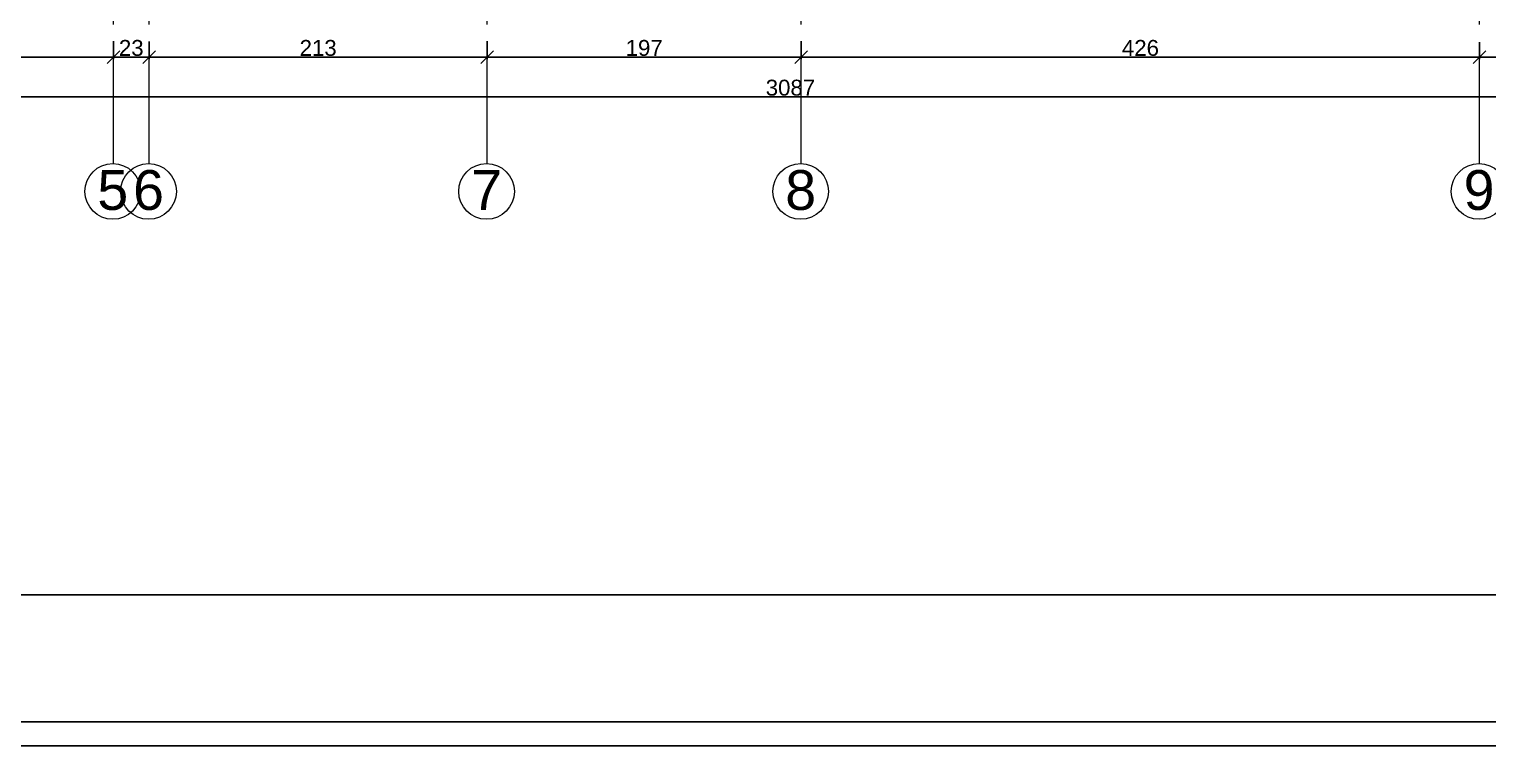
# Model space of a CAD drawing. Header units: centimetres. Extents: x 14449 to 53524, y -19051 to -10746.
# Drawn here: x 37747 to 38664, y -12946 to -12496 of the extents above; entities that cross this region are included whole.
import ezdxf

# ---------------------------------------------------------------- set-up
doc = ezdxf.new("R2010")
doc.units = ezdxf.units.CM
doc.linetypes.add('CENTER2', pattern=[112.5, 75, -12.5, 12.5, -12.5])
for name, color, linetype, lineweight in [('P-AKS', 255, 'Continuous', 5), ('P-ÖLÇÜ DIŞ', 245, 'Continuous', 9), ('rtm-sıva', 252, 'Continuous', 15)]:
    doc.layers.add(name, color=color, linetype=linetype, lineweight=lineweight)
doc.styles.add('arial_1_18', font='arial.ttf', dxfattribs={"height": 0.2})
doc.styles.get("Standard").update_dxf_attribs({"font": 'arial.ttf'})
doc.dimstyles.new('DIŞ ÖLÇÜ', dxfattribs={"dimtxt": 10, "dimasz": 8, "dimexe": 1.25, "dimexo": 0.625, "dimtad": 1, "dimdec": 0, "dimtxsty": 'Standard', "dimblk": 'OBLIQUE', "dimcen": 2.5, "dimse1": 1, "dimse2": 1, "dimclrd": 256, "dimclrt": 256, "dimadec": 0, "dimazin": 0, "dimtfac": 1, "dimtdec": 0, "dimtmove": 0, "dimatfit": 3, "dimldrblk": 'OBLIQUE', "dimfxl": 1, "dimarcsym": 0})

# ---------------------------------------------------------------- blocks, each defined once
blk = doc.blocks.new('YTUJ7U')
at = {"layer": 'P-AKS', "linetype": 'CENTER2'}
for points in [[(27148.12, -9962.63), (27148.12, -8554.55)], [(27170.62, -9962.63), (27170.62, -8554.55)], [(27383.12, -9962.63), (27383.12, -8554.55)], [(27580.62, -9962.63), (27580.62, -8554.55)], [(28007.12, -9962.63), (28007.12, -8554.55)]]:
    blk.add_lwpolyline(points, dxfattribs=at)
at = {"layer": 'P-AKS', "linetype": 'Continuous'}
for centre in [(27147.75, -9980.09), (27170.25, -9980.09), (27382.75, -9980.09), (27580.25, -9980.09), (28006.75, -9980.09)]:
    blk.add_circle(centre, 17.5, dxfattribs=at)
at = {"layer": 'P-AKS', "linetype": 'Continuous', "style": 'arial_1_18'}
for s, p in [('5', (27138.04, -9991.71)), ('6', (27160.54, -9991.71)), ('7', (27373.04, -9991.71)), ('8', (27570.54, -9991.71)), ('9', (27997.04, -9991.71))]:
    blk.add_text(s, height=25, dxfattribs=at).set_placement(p)
blk = doc.blocks.new('_Oblique')
at = {"color": 0, "linetype": 'ByBlock', "lineweight": -2}
blk.add_line((-0.5, -0.5), (0.5, 0.5), dxfattribs=at)
blk = doc.blocks.new('*D4261')
at = {"layer": 'Defpoints', "color": 0, "transparency": 16777216}
for p in [(36682.08, -12526.03), (39768.74, -12526.03), (39768.74, -12538.2)]:
    blk.add_point(p, dxfattribs=at)
at = {"layer": 'P-ÖLÇÜ DIŞ', "color": 0, "lineweight": -2, "transparency": 16777216}
for p, q in [((36682.08, -12528.2), (36682.08, -12539.45)), ((39768.74, -12528.2), (39768.74, -12539.45))]:
    blk.add_line(p, q, dxfattribs=at)
at = {"layer": 'P-ÖLÇÜ DIŞ', "lineweight": -2, "transparency": 16777216}
blk.add_line((36682.08, -12538.2), (39768.74, -12538.2), dxfattribs=at)
at = {"layer": 'P-ÖLÇÜ DIŞ', "lineweight": -2, "transparency": 16777216, "xscale": 8, "yscale": 8, "zscale": 8, "rotation": 180}
blk.add_blockref('_Oblique', (36682.08, -12538.2), dxfattribs=at)
at = {"layer": 'P-ÖLÇÜ DIŞ', "lineweight": -2, "transparency": 16777216, "xscale": 8, "yscale": 8, "zscale": 8}
blk.add_blockref('_Oblique', (39768.74, -12538.2), dxfattribs=at)
at = {"layer": 'P-ÖLÇÜ DIŞ', "transparency": 16777216, "insert": (38225.41, -12532.47), "char_height": 10, "attachment_point": 5}
blk.add_mtext('3087', dxfattribs=at)
blk = doc.blocks.new('*D4264')
at = {"layer": 'Defpoints', "color": 0, "transparency": 16777216}
for p in [(37467.22, -12499.04), (37799.72, -12502.04), (37799.72, -12513.2)]:
    blk.add_point(p, dxfattribs=at)
at = {"layer": 'P-ÖLÇÜ DIŞ', "color": 0, "lineweight": -2, "transparency": 16777216}
for p, q in [((37467.22, -12503.2), (37467.22, -12514.45)), ((37799.72, -12503.2), (37799.72, -12514.45))]:
    blk.add_line(p, q, dxfattribs=at)
at = {"layer": 'P-ÖLÇÜ DIŞ', "lineweight": -2, "transparency": 16777216}
blk.add_line((37467.22, -12513.2), (37799.72, -12513.2), dxfattribs=at)
at = {"layer": 'P-ÖLÇÜ DIŞ', "lineweight": -2, "transparency": 16777216, "xscale": 8, "yscale": 8, "zscale": 8, "rotation": 180}
blk.add_blockref('_Oblique', (37467.22, -12513.2), dxfattribs=at)
at = {"layer": 'P-ÖLÇÜ DIŞ', "lineweight": -2, "transparency": 16777216, "xscale": 8, "yscale": 8, "zscale": 8}
blk.add_blockref('_Oblique', (37799.72, -12513.2), dxfattribs=at)
at = {"layer": 'P-ÖLÇÜ DIŞ', "transparency": 16777216, "insert": (37633.47, -12507.47), "char_height": 10, "attachment_point": 5}
blk.add_mtext('333', dxfattribs=at)
blk = doc.blocks.new('*D4265')
at = {"layer": 'Defpoints', "color": 0, "transparency": 16777216}
for p in [(37799.72, -12502.04), (37822.22, -12502.77), (37822.22, -12513.2)]:
    blk.add_point(p, dxfattribs=at)
at = {"layer": 'P-ÖLÇÜ DIŞ', "color": 0, "lineweight": -2, "transparency": 16777216}
for p, q in [((37799.72, -12503.2), (37799.72, -12514.45)), ((37822.22, -12503.39), (37822.22, -12514.45))]:
    blk.add_line(p, q, dxfattribs=at)
at = {"layer": 'P-ÖLÇÜ DIŞ', "lineweight": -2, "transparency": 16777216}
blk.add_line((37799.72, -12513.2), (37822.22, -12513.2), dxfattribs=at)
at = {"layer": 'P-ÖLÇÜ DIŞ', "lineweight": -2, "transparency": 16777216, "xscale": 8, "yscale": 8, "zscale": 8, "rotation": 180}
blk.add_blockref('_Oblique', (37799.72, -12513.2), dxfattribs=at)
at = {"layer": 'P-ÖLÇÜ DIŞ', "lineweight": -2, "transparency": 16777216, "xscale": 8, "yscale": 8, "zscale": 8}
blk.add_blockref('_Oblique', (37822.22, -12513.2), dxfattribs=at)
at = {"layer": 'P-ÖLÇÜ DIŞ', "transparency": 16777216, "insert": (37810.97, -12507.47), "char_height": 10, "attachment_point": 5}
blk.add_mtext('23', dxfattribs=at)
blk = doc.blocks.new('*D4266')
at = {"layer": 'Defpoints', "color": 0, "transparency": 16777216}
for p in [(37822.22, -12502.77), (38034.72, -12501.5), (38034.72, -12513.2)]:
    blk.add_point(p, dxfattribs=at)
at = {"layer": 'P-ÖLÇÜ DIŞ', "color": 0, "lineweight": -2, "transparency": 16777216}
for p, q in [((37822.22, -12503.39), (37822.22, -12514.45)), ((38034.72, -12503.2), (38034.72, -12514.45))]:
    blk.add_line(p, q, dxfattribs=at)
at = {"layer": 'P-ÖLÇÜ DIŞ', "lineweight": -2, "transparency": 16777216}
blk.add_line((37822.22, -12513.2), (38034.72, -12513.2), dxfattribs=at)
at = {"layer": 'P-ÖLÇÜ DIŞ', "lineweight": -2, "transparency": 16777216, "xscale": 8, "yscale": 8, "zscale": 8, "rotation": 180}
blk.add_blockref('_Oblique', (37822.22, -12513.2), dxfattribs=at)
at = {"layer": 'P-ÖLÇÜ DIŞ', "lineweight": -2, "transparency": 16777216, "xscale": 8, "yscale": 8, "zscale": 8}
blk.add_blockref('_Oblique', (38034.72, -12513.2), dxfattribs=at)
at = {"layer": 'P-ÖLÇÜ DIŞ', "transparency": 16777216, "insert": (37928.47, -12507.47), "char_height": 10, "attachment_point": 5}
blk.add_mtext('213', dxfattribs=at)
blk = doc.blocks.new('*D4267')
at = {"layer": 'Defpoints', "color": 0, "transparency": 16777216}
for p in [(38034.72, -12501.5), (38232.22, -12502.28), (38232.22, -12513.2)]:
    blk.add_point(p, dxfattribs=at)
at = {"layer": 'P-ÖLÇÜ DIŞ', "color": 0, "lineweight": -2, "transparency": 16777216}
for p, q in [((38034.72, -12503.2), (38034.72, -12514.45)), ((38232.22, -12503.2), (38232.22, -12514.45))]:
    blk.add_line(p, q, dxfattribs=at)
at = {"layer": 'P-ÖLÇÜ DIŞ', "lineweight": -2, "transparency": 16777216}
blk.add_line((38034.72, -12513.2), (38232.22, -12513.2), dxfattribs=at)
at = {"layer": 'P-ÖLÇÜ DIŞ', "lineweight": -2, "transparency": 16777216, "xscale": 8, "yscale": 8, "zscale": 8, "rotation": 180}
blk.add_blockref('_Oblique', (38034.72, -12513.2), dxfattribs=at)
at = {"layer": 'P-ÖLÇÜ DIŞ', "lineweight": -2, "transparency": 16777216, "xscale": 8, "yscale": 8, "zscale": 8}
blk.add_blockref('_Oblique', (38232.22, -12513.2), dxfattribs=at)
at = {"layer": 'P-ÖLÇÜ DIŞ', "transparency": 16777216, "insert": (38133.47, -12507.47), "char_height": 10, "attachment_point": 5}
blk.add_mtext('197', dxfattribs=at)
blk = doc.blocks.new('*D4268')
at = {"layer": 'Defpoints', "color": 0, "transparency": 16777216}
for p in [(38232.22, -12502.28), (38658.72, -12503.06), (38658.72, -12513.2)]:
    blk.add_point(p, dxfattribs=at)
at = {"layer": 'P-ÖLÇÜ DIŞ', "color": 0, "lineweight": -2, "transparency": 16777216}
for p, q in [((38232.22, -12503.2), (38232.22, -12514.45)), ((38658.72, -12503.69), (38658.72, -12514.45))]:
    blk.add_line(p, q, dxfattribs=at)
at = {"layer": 'P-ÖLÇÜ DIŞ', "lineweight": -2, "transparency": 16777216}
blk.add_line((38232.22, -12513.2), (38658.72, -12513.2), dxfattribs=at)
at = {"layer": 'P-ÖLÇÜ DIŞ', "lineweight": -2, "transparency": 16777216, "xscale": 8, "yscale": 8, "zscale": 8, "rotation": 180}
blk.add_blockref('_Oblique', (38232.22, -12513.2), dxfattribs=at)
at = {"layer": 'P-ÖLÇÜ DIŞ', "lineweight": -2, "transparency": 16777216, "xscale": 8, "yscale": 8, "zscale": 8}
blk.add_blockref('_Oblique', (38658.72, -12513.2), dxfattribs=at)
at = {"layer": 'P-ÖLÇÜ DIŞ', "transparency": 16777216, "insert": (38445.47, -12507.47), "char_height": 10, "attachment_point": 5}
blk.add_mtext('426', dxfattribs=at)
blk = doc.blocks.new('*D4269')
at = {"layer": 'Defpoints', "color": 0, "transparency": 16777216}
for p in [(38658.72, -12503.06), (38993.72, -12501.89), (38993.72, -12513.2)]:
    blk.add_point(p, dxfattribs=at)
at = {"layer": 'P-ÖLÇÜ DIŞ', "color": 0, "lineweight": -2, "transparency": 16777216}
for p, q in [((38658.72, -12503.69), (38658.72, -12514.45)), ((38993.72, -12503.2), (38993.72, -12514.45))]:
    blk.add_line(p, q, dxfattribs=at)
at = {"layer": 'P-ÖLÇÜ DIŞ', "lineweight": -2, "transparency": 16777216}
blk.add_line((38658.72, -12513.2), (38993.72, -12513.2), dxfattribs=at)
at = {"layer": 'P-ÖLÇÜ DIŞ', "lineweight": -2, "transparency": 16777216, "xscale": 8, "yscale": 8, "zscale": 8, "rotation": 180}
blk.add_blockref('_Oblique', (38658.72, -12513.2), dxfattribs=at)
at = {"layer": 'P-ÖLÇÜ DIŞ', "lineweight": -2, "transparency": 16777216, "xscale": 8, "yscale": 8, "zscale": 8}
blk.add_blockref('_Oblique', (38993.72, -12513.2), dxfattribs=at)
at = {"layer": 'P-ÖLÇÜ DIŞ', "transparency": 16777216, "insert": (38826.22, -12507.47), "char_height": 10, "attachment_point": 5}
blk.add_mtext('335', dxfattribs=at)

msp = doc.modelspace()

# ---------------------------------------------------------------- linework, layer by layer
at = {"color": 2, "lineweight": 25}
for p, q in [((36401.31, -12851.25), (40053.42, -12851.25)), ((36401.31, -12931.25), (40053.42, -12931.25))]:
    msp.add_line(p, q, dxfattribs=at)
msp.add_lwpolyline([(53524.41, -12946.25), (16573.39, -12946.25)], dxfattribs=at)

# ---------------------------------------------------------------- block references
at = {"layer": 'rtm-sıva'}
msp.add_blockref('YTUJ7U', (10651.6, -2617.54), dxfattribs=at)

# ---------------------------------------------------------------- dimensions: what is measured, and where the dimension line sits
at = {"layer": 'P-ÖLÇÜ DIŞ'}
for base, p1, p2, override, picture, middle in [((37799.71913776, -12513.2026812), (37467.21913776, -12499.03914095), (37799.71913776, -12502.03845916), {"dimse1": 0, "dimse2": 0, "dimtmove": 1, "dimfxl": 10, "dimfxlon": 1}, '*D4264', (37633.46913776, -12507.46854068)), ((37822.21913776, -12513.2026812), (37799.71913776, -12502.03845916), (37822.21913776, -12502.76887046), {"dimse1": 0, "dimse2": 0, "dimtmove": 1, "dimfxl": 10, "dimfxlon": 1}, '*D4265', (37810.96913776, -12507.46854068)), ((38034.71913792, -12513.2026812), (37822.21913776, -12502.76887046), (38034.71913792, -12501.50145991), {"dimse1": 0, "dimse2": 0, "dimtmove": 1, "dimfxl": 10, "dimfxlon": 1}, '*D4266', (37928.46913784, -12507.46854068)), ((38232.21913783, -12513.2026812), (38034.71913792, -12501.50145991), (38232.21913783, -12502.28184753), {"dimse1": 0, "dimse2": 0, "dimtmove": 1, "dimfxl": 10, "dimfxlon": 1}, '*D4267', (38133.46913788, -12507.47195132)), ((38658.719137, -12513.202681), (38232.219138, -12502.281848), (38658.719137, -12503.064143), {"dimse1": 0, "dimse2": 0, "dimtmove": 1, "dimfxl": 10, "dimfxlon": 1}, '*D4268', (38445.469138, -12507.471951)), ((38993.72, -12513.2), (38658.72, -12503.06), (38993.72, -12501.89), {"dimse1": 0, "dimse2": 0, "dimtmove": 1, "dimfxl": 10, "dimfxlon": 1}, '*D4269', (38826.22, -12507.47)), ((39768.74, -12538.2), (36682.08, -12526.03), (39768.74, -12526.03), {"dimse1": 0, "dimse2": 0, "dimfxl": 10, "dimfxlon": 1}, '*D4261', (38225.41, -12532.47))]:
    dim = msp.add_linear_dim(base=base, p1=p1, p2=p2, dimstyle='DIŞ ÖLÇÜ', override=override, dxfattribs=at)
    dim.commit()
    dim.dimension.update_dxf_attribs({"geometry": picture, "text_midpoint": middle})

doc.saveas('drawing.dxf')
